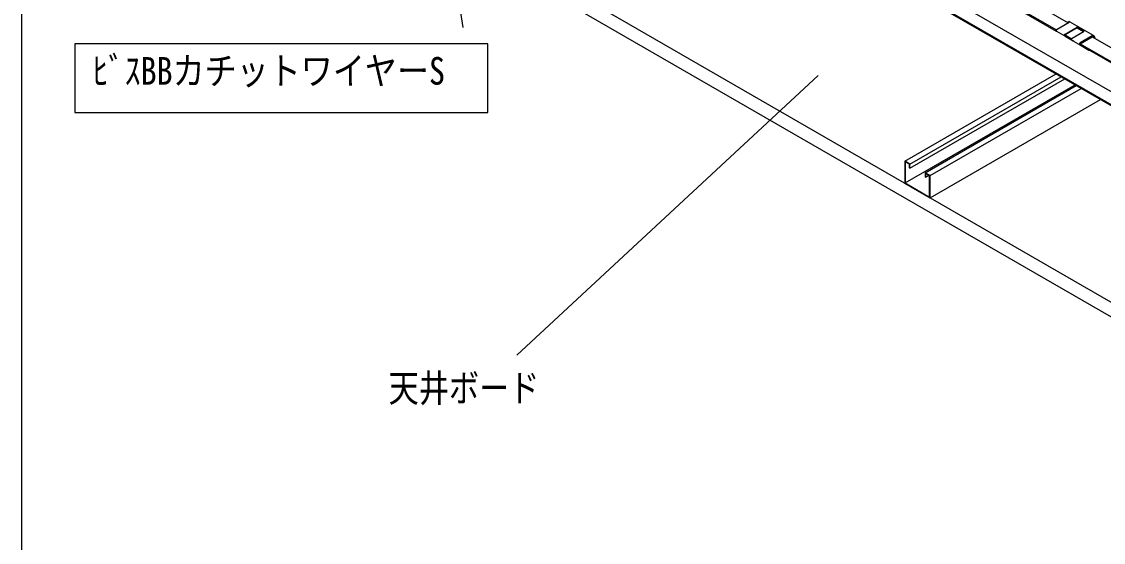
# Model space of a CAD drawing. Units: millimetres on the paper. Extents: x -3.97 to 3.97, y -2.75 to 2.75.
# Drawn here: x -3.97 to -1.832, y -0.914 to 0.116 of the extents above; entities that cross this region are included whole.
import ezdxf
from ezdxf.enums import TextEntityAlignment as Align

# ---------------------------------------------------------------- set-up
doc = ezdxf.new("R2010")
doc.units = ezdxf.units.MM
doc.header["$LTSCALE"] = 0.03
for name, color, linetype in [('0-0_文字･図枠･寸法', 7, 'Continuous'), ('0-3_天井下地', 7, 'Continuous'), ('0-4_天井ボード', 7, 'Continuous')]:
    doc.layers.add(name, color=color, linetype=linetype)
doc.styles.add('ＭＳ ゴシック', font='')
doc.styles.get('ＭＳ ゴシック').set_extended_font_data('MS Gothic')

msp = doc.modelspace()

# ---------------------------------------------------------------- linework, layer by layer
at = {"layer": '0-0_文字･図枠･寸法'}
for p, q in [((-3.17491, 0.60042), (-3.09789, 0.10416)), ((-2.39562, 0.00906), (-2.99145, -0.54344))]:
    msp.add_line(p, q, dxfattribs=at)
msp.add_lwpolyline([(3.96983, 2.7451), (-3.96983, 2.7451), (-3.96983, -2.7451)], dxfattribs=at)
msp.add_lwpolyline([(-3.86492, 0.07172), (-3.86492, -0.06417), (-3.04882, -0.06417), (-3.04882, 0.07172)], close=True, dxfattribs=at)
at = {"layer": '0-3_天井下地'}
for p, q in [((-2.45751, 0.43415), (-1.90166, 0.11327)), ((-2.47821, 0.41852), (-1.92509, 0.09921)), ((-2.47744, 0.41577), (-1.92548, 0.09714)), ((-2.47742, 0.35828), (-1.52592, -0.191)), ((-2.49285, 0.3419), (-1.52168, -0.21874)), ((-2.49285, 0.33961), (-1.52061, -0.22165)), ((-1.90007, 0.11419), (-1.92396, 0.1004)), ((-1.90129, 0.11538), (-1.90289, 0.11447)), ((-1.89848, 0.11511), (-1.85269, 0.08867)), ((-1.92509, 0.09661), (-1.90679, 0.08604)), ((-1.89086, 0.07684), (-1.90916, 0.08741)), ((-1.90803, 0.0912), (-1.88414, 0.10499)), ((-1.88414, 0.10315), (-1.90803, 0.08936)), ((-1.90803, 0.08936), (-1.89522, 0.08197)), ((-1.90803, 0.08706), (-1.89562, 0.0799)), ((-1.88414, 0.10315), (-1.88414, 0.10499)), ((-1.88414, 0.10315), (-1.8718, 0.09603)), ((-1.85428, 0.08775), (-1.87817, 0.07396)), ((-1.87817, 0.07212), (-1.85428, 0.08591)), ((-1.85428, 0.08591), (-1.85428, 0.08775)), ((-1.85428, 0.08591), (-1.51837, -0.10801)), ((-1.89999, 0.08211), (-1.89203, 0.07752)), ((-1.87692, 0.0688), (-1.89522, 0.07937)), ((-1.88996, 0.07633), (-1.88996, 0.07633)), ((-1.8793, 0.07017), (-1.861, 0.0596)), ((-1.87817, 0.07212), (-1.52598, -0.13119)), ((-1.87817, 0.06982), (-1.52662, -0.13313)), ((-1.86216, 0.06028), (-1.87013, 0.06487)), ((-1.8601, 0.05909), (-1.85997, 0.05932)), ((-2.22458, -0.16005), (-1.92595, 0.01234)), ((-2.21462, -0.1658), (-1.916, 0.0066)), ((-2.21462, -0.17409), (-1.90881, 0.00245)), ((-2.22378, -0.20327), (-1.88812, -0.0095)), ((-2.17481, -0.18878), (-1.87618, -0.01639)), ((-2.17481, -0.23246), (-1.83835, -0.03823)), ((-2.22458, -0.16005), (-2.22458, -0.20373)), ((-2.21462, -0.1658), (-2.22458, -0.16005)), ((-2.21462, -0.17409), (-2.21462, -0.1658)), ((-2.21542, -0.17364), (-2.21462, -0.17409)), ((-2.18476, -0.18303), (-2.18476, -0.19133)), ((-2.18476, -0.19133), (-2.18397, -0.19179)), ((-2.18397, -0.19179), (-2.17757, -0.1881)), ((-2.17481, -0.23246), (-2.17481, -0.18878)), ((-2.22458, -0.20373), (-2.17481, -0.23246))]:
    msp.add_line(p, q, dxfattribs=at)
for points in [[(-1.92396, 0.1004), (-1.92442, 0.10005), (-1.92485, 0.09957), (-1.92519, 0.09901), (-1.92543, 0.09841), (-1.92555, 0.09782), (-1.92552, 0.0973), (-1.92537, 0.09688), (-1.92509, 0.09661)], [(-1.90916, 0.08741), (-1.90944, 0.08768), (-1.9096, 0.0881), (-1.90962, 0.08863), (-1.90951, 0.08922), (-1.90927, 0.08982), (-1.90892, 0.09038), (-1.9085, 0.09085), (-1.90803, 0.0912)], [(-1.89999, 0.08211), (-1.90082, 0.08259), (-1.90173, 0.08312), (-1.90268, 0.08366), (-1.90363, 0.08421), (-1.90455, 0.08475), (-1.90541, 0.08524), (-1.90616, 0.08568), (-1.90679, 0.08604)], [(-1.8941, 0.08316), (-1.87021, 0.09695), (-1.88414, 0.10499)], [(-1.89522, 0.07937), (-1.8955, 0.07964), (-1.89566, 0.08006), (-1.89568, 0.08058), (-1.89557, 0.08117), (-1.89533, 0.08177), (-1.89498, 0.08233), (-1.89456, 0.08281), (-1.8941, 0.08316)], [(-1.89086, 0.07684), (-1.89039, 0.07657), (-1.89009, 0.0764), (-1.88997, 0.07633), (-1.89003, 0.07637), (-1.89029, 0.07651), (-1.89072, 0.07676), (-1.8913, 0.0771), (-1.89203, 0.07752)], [(-1.87817, 0.07396), (-1.87863, 0.07362), (-1.87906, 0.07314), (-1.8794, 0.07258), (-1.87964, 0.07198), (-1.87976, 0.07139), (-1.87973, 0.07086), (-1.87958, 0.07044), (-1.8793, 0.07017)], [(-1.87692, 0.0688), (-1.8763, 0.06844), (-1.87554, 0.068), (-1.87469, 0.06751), (-1.87377, 0.06697), (-1.87281, 0.06642), (-1.87186, 0.06588), (-1.87096, 0.06535), (-1.87013, 0.06487)], [(-1.86216, 0.06028), (-1.86144, 0.05986), (-1.86085, 0.05952), (-1.86043, 0.05927), (-1.86017, 0.05913), (-1.8601, 0.05909), (-1.86022, 0.05916), (-1.86052, 0.05933), (-1.861, 0.0596)], [(-2.17481, -0.18878), (-2.18476, -0.18303), (-1.88613, -0.01064)], [(-2.21542, -0.17364), (-2.21542, -0.16626), (-2.22378, -0.16143), (-2.22378, -0.20327), (-2.1756, -0.23108), (-2.1756, -0.18924), (-2.18397, -0.18441), (-2.18397, -0.19179)]]:
    msp.add_lwpolyline(points, dxfattribs=at)
for centre, radius, start, end in [((-1.90166, 0.1121), 0.00263, 52.69391, 127.31684), ((-1.90013, 0.1128), 0.00283, 54.38228, 114.30701), ((-1.85877, 0.08065), 0.0084, 24.06623, 57.72209), ((-1.85749, 0.08127), 0.00882, 9.62328, 57.05517)]:
    msp.add_arc(centre, radius, start, end, dxfattribs=at)
at = {"layer": '0-4_天井ボード'}
msp.add_line((-3.58532, 0.58181), (-1.39539, -0.68241), dxfattribs=at)
msp.add_lwpolyline([(-3.58532, 0.58181), (-3.58532, 0.55308), (-1.39539, -0.71115)], dxfattribs=at)

# ---------------------------------------------------------------- texts
at = {"layer": '0-0_文字･図枠･寸法', "style": 'ＭＳ ゴシック'}
for s, width, p in [('ﾋﾞｽBBカチットワイヤーS', 0.85, (-3.82965, -0.02526)), ('天井ボード', 0.8, (-3.24464, -0.65234))]:
    msp.add_text(s, height=0.05461, dxfattribs=dict(at, width=width)).set_placement(p, align=Align.BOTTOM_LEFT)

doc.saveas('drawing.dxf')
